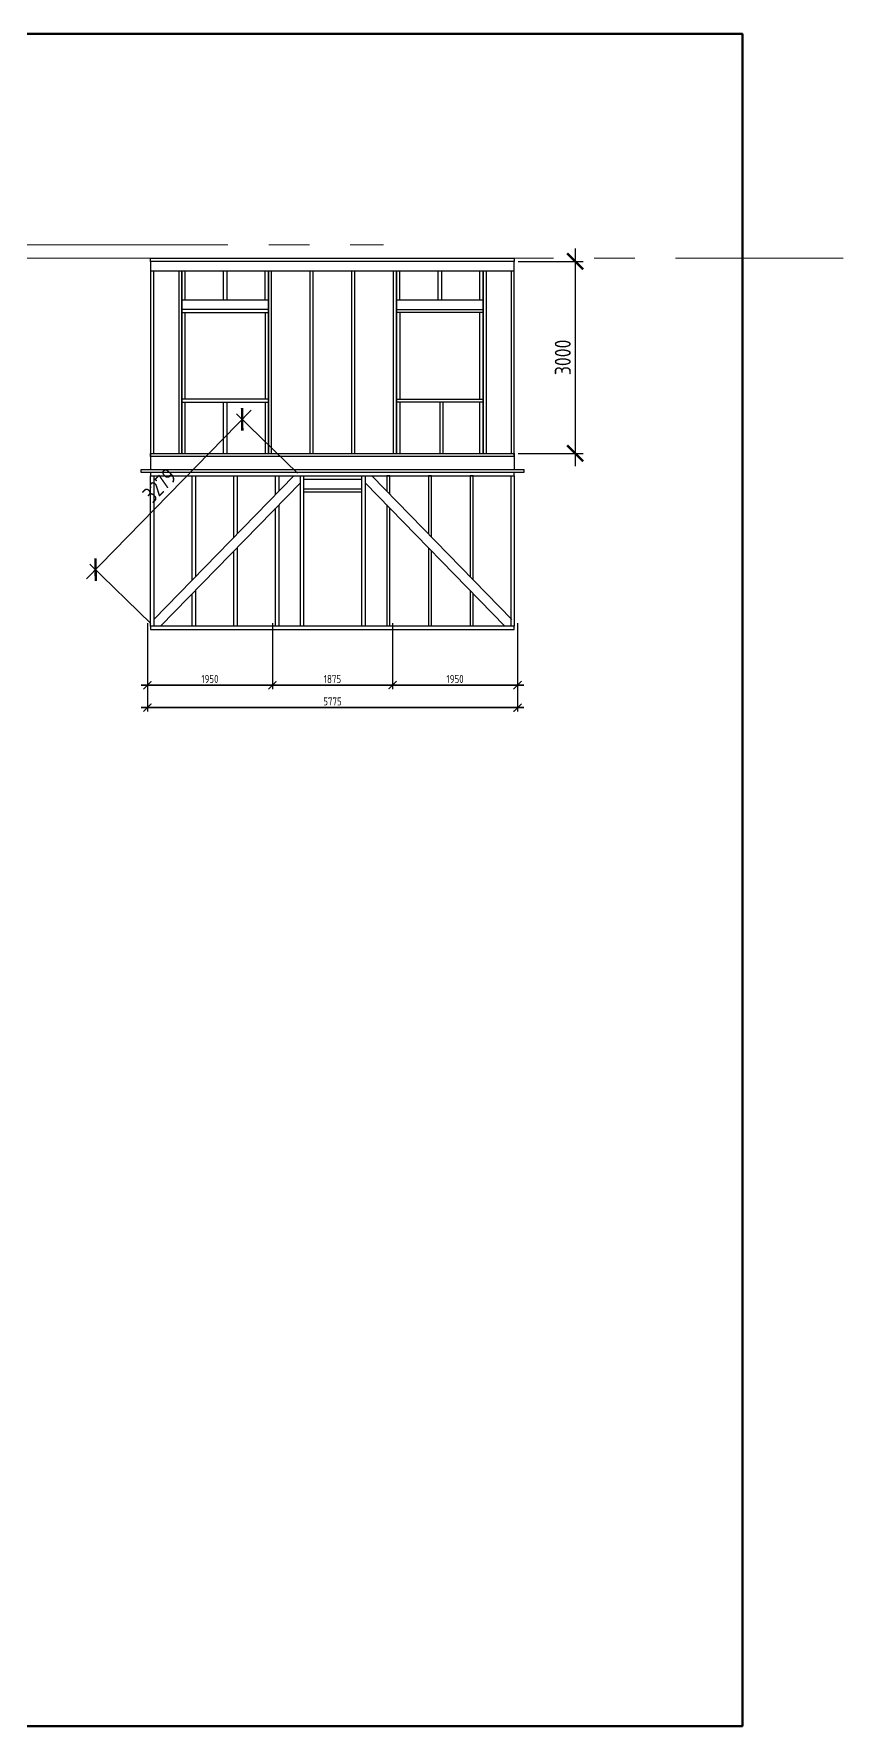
# Model space of a CAD drawing. Header units: millimetres. Extents: x 743280 to 1140305, y -337608 to -106611.
# Drawn here: x 1003551 to 1016178, y -252250 to -225820 of the extents above; entities that cross this region are included whole.
import ezdxf

# ---------------------------------------------------------------- set-up
doc = ezdxf.new("R2010")
doc.units = ezdxf.units.MM
doc.header["$PDMODE"] = 35
doc.linetypes.add('осевая', pattern=[50.8, 31.75, -6.35, 6.35, -6.35])
doc.layers.get('Defpoints').update_dxf_attribs({"color": 9})
for name, color, linetype, lineweight in [('ОСЕВЫЕ', 150, 'осевая', 13), ('ОСНОВНЫЕ', 7, 'Continuous', 30), ('РАЗМЕРЫ', 42, 'Continuous', 13), ('Сварка', 102, 'Continuous', 13)]:
    doc.layers.add(name, color=color, linetype=linetype, lineweight=lineweight)
doc.styles.add('GOST 2.304', font='CS_Gost2304.shx')
doc.dimstyles.new('СПДС', dxfattribs={"dimtxt": 2.5, "dimasz": 2.5, "dimexe": 1.25, "dimexo": 0.625, "dimtad": 1, "dimdec": 0, "dimtxsty": 'GOST 2.304', "dimblk": 'ARCHTICK', "dimblk1": 'ARCHTICK', "dimblk2": 'ARCHTICK', "dimcen": 2.5, "dimdle": 2, "dimadec": 0, "dimazin": 2, "dimtfac": 0.75, "dimtdec": 4, "dimtmove": 1, "dimatfit": 3, "dimfxl": 1, "dimtolj": 1, "dimarcsym": 1})

# ---------------------------------------------------------------- blocks, each defined once
blk = doc.blocks.new('_ArchTick')
at = {"color": 0, "linetype": 'ByBlock', "const_width": 0.15}
blk.add_lwpolyline([(-0.5, -0.5), (0.5, 0.5)], dxfattribs=at)
blk = doc.blocks.new('*D80')
at = {"layer": 'Defpoints', "color": 0, "ltscale": 100, "transparency": 16777216}
for p in [(1006801, -231839), (1007710, -232723), (1005423, -235073)]:
    blk.add_point(p, dxfattribs=at)
at = {"layer": 'ОСНОВНЫЕ', "color": 0, "lineweight": -2, "ltscale": 100, "transparency": 16777216}
for p, q in [((1004374, -234332), (1006940, -231696)), ((1007665, -232680), (1006711, -231752)), ((1005378, -235030), (1004424, -234102))]:
    blk.add_line(p, q, dxfattribs=at)
at = {"layer": 'ОСНОВНЫЕ', "color": 0, "lineweight": -2, "ltscale": 100, "transparency": 16777216, "xscale": 250, "yscale": 250, "zscale": 250}
for p, rotation in [((1006801, -231839), 45.780462099354), ((1004514, -234189), 225.780462099354)]:
    blk.add_blockref('_ArchTick', p, dxfattribs=dict(at, rotation=rotation))
at = {"layer": 'ОСНОВНЫЕ', "color": 0, "ltscale": 100, "transparency": 16777216, "insert": (1005511, -232871), "char_height": 250, "attachment_point": 5, "rotation": 45.7805, "style": 'GOST 2.304'}
blk.add_mtext('\\A1;3279', dxfattribs=at)
blk = doc.blocks.new('*D81')
at = {"layer": 'Defpoints', "color": 0, "ltscale": 100, "transparency": 16777216}
for p in [(1011048, -229373), (1011048, -232373), (1011997, -232373)]:
    blk.add_point(p, dxfattribs=at)
at = {"layer": 'РАЗМЕРЫ', "color": 0, "lineweight": -2, "ltscale": 100, "transparency": 16777216}
for p, q in [((1011110, -229373), (1012122, -229373)), ((1011997, -229173), (1011997, -232573)), ((1011110, -232373), (1012122, -232373))]:
    blk.add_line(p, q, dxfattribs=at)
at = {"layer": 'РАЗМЕРЫ', "color": 0, "lineweight": -2, "ltscale": 100, "transparency": 16777216, "xscale": 250, "yscale": 250, "zscale": 250}
for p, rotation in [((1011997, -229373), 90), ((1011997, -232373), 270)]:
    blk.add_blockref('_ArchTick', p, dxfattribs=dict(at, rotation=rotation))
at = {"layer": 'РАЗМЕРЫ', "color": 0, "ltscale": 100, "transparency": 16777216, "insert": (1011804, -230873), "char_height": 250, "attachment_point": 5, "rotation": 90, "style": 'GOST 2.304'}
blk.add_mtext('\\A1;3000', dxfattribs=at)
blk = doc.blocks.new('*D186')
at = {"layer": 'Defpoints', "color": 0, "transparency": 16777216}
for p in [(1005323, -234993), (1011098, -234993), (1005323, -236343)]:
    blk.add_point(p, dxfattribs=at)
at = {"layer": 'РАЗМЕРЫ', "color": 0, "lineweight": -2, "transparency": 16777216}
for p, q in [((1005323, -235024), (1005323, -236405)), ((1011098, -235024), (1011098, -236405)), ((1011198, -236343), (1005223, -236343))]:
    blk.add_line(p, q, dxfattribs=at)
at = {"layer": 'РАЗМЕРЫ', "color": 0, "lineweight": -2, "transparency": 16777216, "xscale": 125, "yscale": 125, "zscale": 125, "rotation": 180}
blk.add_blockref('_ArchTick', (1005323, -236343), dxfattribs=at)
at = {"layer": 'РАЗМЕРЫ', "color": 0, "lineweight": -2, "transparency": 16777216, "xscale": 125, "yscale": 125, "zscale": 125}
blk.add_blockref('_ArchTick', (1011098, -236343), dxfattribs=at)
at = {"layer": 'РАЗМЕРЫ', "color": 0, "transparency": 16777216, "insert": (1008210, -236246), "char_height": 125, "attachment_point": 5, "style": 'GOST 2.304'}
blk.add_mtext('\\A1;5775', dxfattribs=at)
blk = doc.blocks.new('*D187')
at = {"layer": 'Defpoints', "color": 0, "transparency": 16777216}
for p in [(1005323, -234993), (1007273, -234993), (1005323, -235993)]:
    blk.add_point(p, dxfattribs=at)
at = {"layer": 'РАЗМЕРЫ', "color": 0, "lineweight": -2, "transparency": 16777216}
for p, q in [((1005323, -235024), (1005323, -236055)), ((1007273, -235024), (1007273, -236055)), ((1007373, -235993), (1005223, -235993))]:
    blk.add_line(p, q, dxfattribs=at)
at = {"layer": 'РАЗМЕРЫ', "color": 0, "lineweight": -2, "transparency": 16777216, "xscale": 125, "yscale": 125, "zscale": 125, "rotation": 180}
blk.add_blockref('_ArchTick', (1005323, -235993), dxfattribs=at)
at = {"layer": 'РАЗМЕРЫ', "color": 0, "lineweight": -2, "transparency": 16777216, "xscale": 125, "yscale": 125, "zscale": 125}
blk.add_blockref('_ArchTick', (1007273, -235993), dxfattribs=at)
at = {"layer": 'РАЗМЕРЫ', "color": 0, "transparency": 16777216, "insert": (1006298, -235895), "char_height": 125, "attachment_point": 5, "style": 'GOST 2.304'}
blk.add_mtext('\\A1;1950', dxfattribs=at)
blk = doc.blocks.new('*D188')
at = {"layer": 'Defpoints', "color": 0, "transparency": 16777216}
for p in [(1007273, -234993), (1009148, -234993), (1007273, -235993)]:
    blk.add_point(p, dxfattribs=at)
at = {"layer": 'РАЗМЕРЫ', "color": 0, "lineweight": -2, "transparency": 16777216}
for p, q in [((1007273, -235024), (1007273, -236055)), ((1009148, -235024), (1009148, -236055)), ((1009248, -235993), (1007173, -235993))]:
    blk.add_line(p, q, dxfattribs=at)
at = {"layer": 'РАЗМЕРЫ', "color": 0, "lineweight": -2, "transparency": 16777216, "xscale": 125, "yscale": 125, "zscale": 125, "rotation": 180}
blk.add_blockref('_ArchTick', (1007273, -235993), dxfattribs=at)
at = {"layer": 'РАЗМЕРЫ', "color": 0, "lineweight": -2, "transparency": 16777216, "xscale": 125, "yscale": 125, "zscale": 125}
blk.add_blockref('_ArchTick', (1009148, -235993), dxfattribs=at)
at = {"layer": 'РАЗМЕРЫ', "color": 0, "transparency": 16777216, "insert": (1008210, -235896), "char_height": 125, "attachment_point": 5, "style": 'GOST 2.304'}
blk.add_mtext('\\A1;1875', dxfattribs=at)
blk = doc.blocks.new('*D189')
at = {"layer": 'Defpoints', "color": 0, "transparency": 16777216}
for p in [(1009148, -234993), (1011098, -234993), (1009148, -235993)]:
    blk.add_point(p, dxfattribs=at)
at = {"layer": 'РАЗМЕРЫ', "color": 0, "lineweight": -2, "transparency": 16777216}
for p, q in [((1009148, -235024), (1009148, -236055)), ((1011098, -235024), (1011098, -236055)), ((1011198, -235993), (1009048, -235993))]:
    blk.add_line(p, q, dxfattribs=at)
at = {"layer": 'РАЗМЕРЫ', "color": 0, "lineweight": -2, "transparency": 16777216, "xscale": 125, "yscale": 125, "zscale": 125, "rotation": 180}
blk.add_blockref('_ArchTick', (1009148, -235993), dxfattribs=at)
at = {"layer": 'РАЗМЕРЫ', "color": 0, "lineweight": -2, "transparency": 16777216, "xscale": 125, "yscale": 125, "zscale": 125}
blk.add_blockref('_ArchTick', (1011098, -235993), dxfattribs=at)
at = {"layer": 'РАЗМЕРЫ', "color": 0, "transparency": 16777216, "insert": (1010123, -235895), "char_height": 125, "attachment_point": 5, "style": 'GOST 2.304'}
blk.add_mtext('\\A1;1950', dxfattribs=at)
blk = doc.blocks.new('*D190')
at = {"layer": 'Defpoints', "color": 0, "transparency": 16777216}
for p in [(1005323, -234993), (1011098, -234993), (1011098, -236343)]:
    blk.add_point(p, dxfattribs=at)
at = {"layer": 'РАЗМЕРЫ', "color": 0, "lineweight": -2, "transparency": 16777216}
for p, q in [((1005323, -235024), (1005323, -236405)), ((1011098, -235024), (1011098, -236405)), ((1005223, -236343), (1011198, -236343))]:
    blk.add_line(p, q, dxfattribs=at)
at = {"layer": 'РАЗМЕРЫ', "color": 0, "lineweight": -2, "transparency": 16777216, "xscale": 125, "yscale": 125, "zscale": 125, "rotation": 180}
blk.add_blockref('_ArchTick', (1005323, -236343), dxfattribs=at)
at = {"layer": 'РАЗМЕРЫ', "color": 0, "lineweight": -2, "transparency": 16777216, "xscale": 125, "yscale": 125, "zscale": 125}
blk.add_blockref('_ArchTick', (1011098, -236343), dxfattribs=at)
at = {"layer": 'РАЗМЕРЫ', "color": 0, "transparency": 16777216, "insert": (1008210, -236246), "char_height": 125, "attachment_point": 5, "style": 'GOST 2.304'}
blk.add_mtext('\\A1;5775', dxfattribs=at)
blk = doc.blocks.new('*D191')
at = {"layer": 'Defpoints', "color": 0, "transparency": 16777216}
for p in [(1005323, -234993), (1007273, -234993), (1007273, -235993)]:
    blk.add_point(p, dxfattribs=at)
at = {"layer": 'РАЗМЕРЫ', "color": 0, "lineweight": -2, "transparency": 16777216}
for p, q in [((1005323, -235024), (1005323, -236055)), ((1007273, -235024), (1007273, -236055)), ((1005223, -235993), (1007373, -235993))]:
    blk.add_line(p, q, dxfattribs=at)
at = {"layer": 'РАЗМЕРЫ', "color": 0, "lineweight": -2, "transparency": 16777216, "xscale": 125, "yscale": 125, "zscale": 125, "rotation": 180}
blk.add_blockref('_ArchTick', (1005323, -235993), dxfattribs=at)
at = {"layer": 'РАЗМЕРЫ', "color": 0, "lineweight": -2, "transparency": 16777216, "xscale": 125, "yscale": 125, "zscale": 125}
blk.add_blockref('_ArchTick', (1007273, -235993), dxfattribs=at)
at = {"layer": 'РАЗМЕРЫ', "color": 0, "transparency": 16777216, "insert": (1006298, -235895), "char_height": 125, "attachment_point": 5, "style": 'GOST 2.304'}
blk.add_mtext('\\A1;1950', dxfattribs=at)
blk = doc.blocks.new('*D192')
at = {"layer": 'Defpoints', "color": 0, "transparency": 16777216}
for p in [(1007273, -234993), (1009148, -234993), (1009148, -235993)]:
    blk.add_point(p, dxfattribs=at)
at = {"layer": 'РАЗМЕРЫ', "color": 0, "lineweight": -2, "transparency": 16777216}
for p, q in [((1007273, -235024), (1007273, -236055)), ((1009148, -235024), (1009148, -236055)), ((1007173, -235993), (1009248, -235993))]:
    blk.add_line(p, q, dxfattribs=at)
at = {"layer": 'РАЗМЕРЫ', "color": 0, "lineweight": -2, "transparency": 16777216, "xscale": 125, "yscale": 125, "zscale": 125, "rotation": 180}
blk.add_blockref('_ArchTick', (1007273, -235993), dxfattribs=at)
at = {"layer": 'РАЗМЕРЫ', "color": 0, "lineweight": -2, "transparency": 16777216, "xscale": 125, "yscale": 125, "zscale": 125}
blk.add_blockref('_ArchTick', (1009148, -235993), dxfattribs=at)
at = {"layer": 'РАЗМЕРЫ', "color": 0, "transparency": 16777216, "insert": (1008210, -235896), "char_height": 125, "attachment_point": 5, "style": 'GOST 2.304'}
blk.add_mtext('\\A1;1875', dxfattribs=at)
blk = doc.blocks.new('*D193')
at = {"layer": 'Defpoints', "color": 0, "transparency": 16777216}
for p in [(1009148, -234993), (1011098, -234993), (1011098, -235993)]:
    blk.add_point(p, dxfattribs=at)
at = {"layer": 'РАЗМЕРЫ', "color": 0, "lineweight": -2, "transparency": 16777216}
for p, q in [((1009148, -235024), (1009148, -236055)), ((1011098, -235024), (1011098, -236055)), ((1009048, -235993), (1011198, -235993))]:
    blk.add_line(p, q, dxfattribs=at)
at = {"layer": 'РАЗМЕРЫ', "color": 0, "lineweight": -2, "transparency": 16777216, "xscale": 125, "yscale": 125, "zscale": 125, "rotation": 180}
blk.add_blockref('_ArchTick', (1009148, -235993), dxfattribs=at)
at = {"layer": 'РАЗМЕРЫ', "color": 0, "lineweight": -2, "transparency": 16777216, "xscale": 125, "yscale": 125, "zscale": 125}
blk.add_blockref('_ArchTick', (1011098, -235993), dxfattribs=at)
at = {"layer": 'РАЗМЕРЫ', "color": 0, "transparency": 16777216, "insert": (1010123, -235895), "char_height": 125, "attachment_point": 5, "style": 'GOST 2.304'}
blk.add_mtext('\\A1;1950', dxfattribs=at)

msp = doc.modelspace()

# ---------------------------------------------------------------- linework, layer by layer
at = {"layer": 'ОСЕВЫЕ', "ltscale": 100}
for p, q in [((988164.7, -229116.8), (1009007, -229116.8)), ((988164.7, -229323.3), (1016178.2, -229323.3))]:
    msp.add_line(p, q, dxfattribs=at)
at = {"layer": 'ОСНОВНЫЕ', "ltscale": 100}
for p, q in [((1005372.7, -229523.3), (1011047.7, -229523.3)), ((1005910.2, -229973.3), (1005910.2, -229523.3)), ((1007160.2, -229973.3), (1007160.2, -229523.3)), ((1009260.2, -229973.3), (1009260.2, -229523.3)), ((1010510.2, -229973.3), (1010510.2, -229523.3)), ((1005860.2, -229973.3), (1007210.2, -229973.3)), ((1009210.2, -229973.3), (1010560.2, -229973.3)), ((1005372.7, -232423.3), (1005372.7, -232623.3)), ((1011047.7, -232423.3), (1011047.7, -232623.3)), ((1005422.7, -234965.8), (1007604.9, -232723.3)), ((1005527.4, -235073.3), (1007709.6, -232830.8)), ((1007759.6, -232723.3), (1008669.6, -232723.3)), ((1007759.6, -232773.3), (1008669.6, -232773.3)), ((1010901.8, -235073.3), (1008719.6, -232830.8)), ((1011006.4, -234965.8), (1008824.2, -232723.3)), ((1011047.7, -232770.5), (1011047.7, -232770.5)), ((1007759.6, -232923.3), (1008669.6, -232923.3)), ((1007759.6, -232973.3), (1008669.6, -232973.3))]:
    msp.add_line(p, q, dxfattribs=at)
for points in [[(1008048.1, -229373.3), (1005372.7, -229373.3), (1005372.7, -229323.3), (1011047.7, -229323.3), (1011047.7, -229373.3), (1007922.7, -229373.3)], [(1005372.7, -229373.3), (1005372.7, -232423.3)], [(1011047.7, -232423.3), (1011047.7, -229373.3)], [(1005422.7, -232373.3), (1005422.7, -229523.3)], [(1005810.2, -229523.3), (1005810.2, -232373.3)], [(1005860.2, -229523.3), (1005860.2, -232373.3)], [(1005860.2, -232373.3), (1005860.2, -229523.3)], [(1006510.2, -229973.3), (1006510.2, -229523.3)], [(1006560.2, -229523.3), (1006560.2, -229973.3)], [(1007210.2, -229523.3), (1007210.2, -232373.3)], [(1007210.2, -232373.3), (1007210.2, -229523.3)], [(1007260.2, -232373.3), (1007260.2, -229523.3)], [(1007860.2, -232373.3), (1007860.2, -229523.3)], [(1007910.2, -232373.3), (1007910.2, -229523.3)], [(1008510.2, -232373.3), (1008510.2, -229523.3)], [(1008560.2, -232373.3), (1008560.2, -229523.3)], [(1009160.2, -232373.3), (1009160.2, -229523.3)], [(1009210.2, -229523.3), (1009210.2, -232373.3)], [(1009210.2, -232373.3), (1009210.2, -229523.3)], [(1009860.2, -229973.3), (1009860.2, -229523.3)], [(1009910.2, -229523.3), (1009910.2, -229973.3)], [(1010560.2, -232373.3), (1010560.2, -229523.3)], [(1010560.2, -229523.3), (1010560.2, -232373.3)], [(1010610.2, -229523.3), (1010610.2, -232373.3)], [(1010997.7, -229523.3), (1010997.7, -232373.3)], [(1005910.2, -231523.3), (1005910.2, -230173.3)], [(1006485.2, -230123.3), (1006485.2, -230123.3), (1006435.2, -230123.3)], [(1007160.2, -230173.3), (1007160.2, -231523.3)], [(1009260.2, -230173.3), (1009260.2, -231523.3)], [(1009935.2, -230123.3), (1009935.2, -230123.3), (1009985.2, -230123.3)], [(1010510.2, -231523.3), (1010510.2, -230173.3)], [(1005910.2, -232373.3), (1005910.2, -231573.3)], [(1006510.2, -232373.3), (1006510.2, -231573.3)], [(1006560.2, -231573.3), (1006560.2, -232373.3)], [(1007160.2, -231573.3), (1007160.2, -232373.3)], [(1009260.2, -231573.3), (1009260.2, -232373.3)], [(1009885.2, -231573.3), (1009885.2, -232373.3)], [(1009935.2, -232373.3), (1009935.2, -231573.3)], [(1010510.2, -232373.3), (1010510.2, -231573.3)], [(1009222.7, -232373.3), (1011047.7, -232373.3), (1011047.7, -232423.3), (1005372.7, -232423.3), (1005372.7, -232373.3), (1009222.7, -232373.3)], [(1010957.7, -232723.3), (1011047.7, -232723.3), (1011047.7, -232673.3), (1005372.7, -232673.3), (1005372.7, -232723.3), (1005471.4, -232723.3)], [(1005422.7, -232723.3), (1010997.7, -232723.3)], [(1006022.7, -234349.2), (1006022.7, -232723.3), (1006072.7, -232723.3), (1006072.7, -234297.8)], [(1006672.7, -233681.2), (1006672.7, -232723.3), (1006722.7, -232723.3), (1006722.7, -233629.8)], [(1007322.7, -233013.3), (1007322.7, -232723.3), (1007372.7, -232723.3), (1007372.7, -232961.9)], [(1009106.4, -233013.3), (1009106.4, -232723.3), (1009056.4, -232723.3), (1009056.4, -232961.9)], [(1009756.4, -233681.2), (1009756.4, -232723.3), (1009706.4, -232723.3), (1009706.4, -233629.8)], [(1010406.4, -234349.2), (1010406.4, -232723.3), (1010356.4, -232723.3), (1010356.4, -234297.8)], [(1007322.7, -235073.3), (1007322.7, -233228.4)], [(1007372.7, -233177), (1007372.7, -235073.3)], [(1009056.4, -233177), (1009056.4, -235073.3)], [(1009106.4, -235073.3), (1009106.4, -233228.4)], [(1006672.7, -235073.3), (1006672.7, -233896.3)], [(1006722.7, -233844.9), (1006722.7, -235073.3)], [(1009706.4, -233844.9), (1009706.4, -235073.3)], [(1009756.4, -235073.3), (1009756.4, -233896.3)], [(1006022.7, -235073.3), (1006022.7, -234564.3)], [(1006072.7, -234512.9), (1006072.7, -235073.3)], [(1010356.4, -234512.9), (1010356.4, -235073.3)], [(1010406.4, -235073.3), (1010406.4, -234564.3)], [(1007472.5, -235073.3), (1005372.7, -235073.3), (1005372.7, -235123.3), (1011047.7, -235123.3), (1011047.7, -235073.3), (1008959.2, -235073.3)], [(1011047.7, -235073.3), (1007372.7, -235073.3)]]:
    msp.add_lwpolyline(points, dxfattribs=at)
for points in [[(1007210.2, -230123.3), (1005860.2, -230123.3), (1005860.2, -230173.3), (1007210.2, -230173.3)], [(1009210.2, -230123.3), (1010560.2, -230123.3), (1010560.2, -230173.3), (1009210.2, -230173.3)], [(1007210.2, -231523.3), (1005860.2, -231523.3), (1005860.2, -231573.3), (1007210.2, -231573.3)], [(1009210.2, -231523.3), (1010560.2, -231523.3), (1010560.2, -231573.3), (1009210.2, -231573.3)], [(1005222.7, -232623.3), (1011197.7, -232623.3), (1011197.7, -232673.3), (1005222.7, -232673.3)], [(1005422.7, -235073.3), (1005372.7, -235073.3), (1005372.7, -232723.3), (1005422.7, -232723.3)], [(1007759.6, -235073.3), (1007709.6, -235073.3), (1007709.6, -232723.3), (1007759.6, -232723.3)], [(1008719.6, -235073.3), (1008669.6, -235073.3), (1008669.6, -232723.3), (1008719.6, -232723.3)], [(1011047.7, -235073.3), (1010997.7, -235073.3), (1010997.7, -232723.3), (1011047.7, -232723.3)]]:
    msp.add_lwpolyline(points, close=True, dxfattribs=at)
at = {"layer": 'Сварка', "lineweight": 100, "ltscale": 100}
msp.add_lwpolyline([(950830, -225820), (1014607.6, -225820), (1014607.6, -252250), (950830, -252250)], close=True, dxfattribs=at)

# ---------------------------------------------------------------- dimensions: what is measured, and where the dimension line sits
at = {"layer": 'ОСНОВНЫЕ', "ltscale": 100}
dim = msp.add_aligned_dim(p1=(1005422.7, -235073.3), p2=(1007709.6, -232723.3), distance=1268, dimstyle='СПДС', override={"dimscale": 100}, dxfattribs=at)
dim.commit()
dim.dimension.update_dxf_attribs({"geometry": '*D80', "text_midpoint": (1005510.9, -232871.4)})
at = {"layer": 'РАЗМЕРЫ', "ltscale": 100}
dim = msp.add_linear_dim(base=(1011996.6, -232373.3), p1=(1011047.7, -229373.3), p2=(1011047.7, -232373.3), angle=90, dimstyle='СПДС', override={"dimscale": 100}, dxfattribs=at)
dim.commit()
dim.dimension.update_dxf_attribs({"geometry": '*D81', "text_midpoint": (1011803.9, -230873.3)})
at = {"layer": 'РАЗМЕРЫ'}
for base, p1, p2, override, picture, middle in [((1005322.7, -236342.8), (1011097.7, -234992.8), (1005322.7, -234992.8), {"dimscale": 50, "dimlfac": 1, "dimtxsty": 'GOST 2.304', "dimblk1": 'ArchTick', "dimblk2": 'ArchTick', "dimsah": 1, "dimtolj": 1}, '*D186', (1008210.2, -236246.4)), ((1005322.7, -235992.8), (1007272.7, -234992.8), (1005322.7, -234992.8), {"dimscale": 50, "dimlfac": 1, "dimtxsty": 'GOST 2.304', "dimblk1": 'ArchTick', "dimblk2": 'ArchTick', "dimsah": 1, "dimtolj": 1}, '*D187', (1006297.7, -235895.4)), ((1011097.7, -236342.8), (1005322.7, -234992.8), (1011097.7, -234992.8), {"dimscale": 50}, '*D190', (1008210.2, -236246.4)), ((1007272.7, -235992.8), (1005322.7, -234992.8), (1007272.7, -234992.8), {"dimscale": 50}, '*D191', (1006297.7, -235895.4)), ((1007272.7, -235992.8), (1009147.7, -234992.8), (1007272.7, -234992.8), {"dimscale": 50, "dimlfac": 1, "dimtxsty": 'GOST 2.304', "dimblk1": 'ArchTick', "dimblk2": 'ArchTick', "dimsah": 1, "dimtolj": 1}, '*D188', (1008210.2, -235896.4)), ((1009147.7, -235992.8), (1007272.7, -234992.8), (1009147.7, -234992.8), {"dimscale": 50}, '*D192', (1008210.2, -235896.4)), ((1009147.7, -235992.8), (1011097.7, -234992.8), (1009147.7, -234992.8), {"dimscale": 50, "dimlfac": 1, "dimtxsty": 'GOST 2.304', "dimblk1": 'ArchTick', "dimblk2": 'ArchTick', "dimsah": 1, "dimtolj": 1}, '*D189', (1010122.7, -235895.4)), ((1011097.7, -235992.8), (1009147.7, -234992.8), (1011097.7, -234992.8), {"dimscale": 50}, '*D193', (1010122.7, -235895.4))]:
    dim = msp.add_linear_dim(base=base, p1=p1, p2=p2, angle=180, dimstyle='СПДС', override=override, dxfattribs=at)
    dim.commit()
    dim.dimension.update_dxf_attribs({"geometry": picture, "text_midpoint": middle})

doc.saveas('drawing.dxf')
